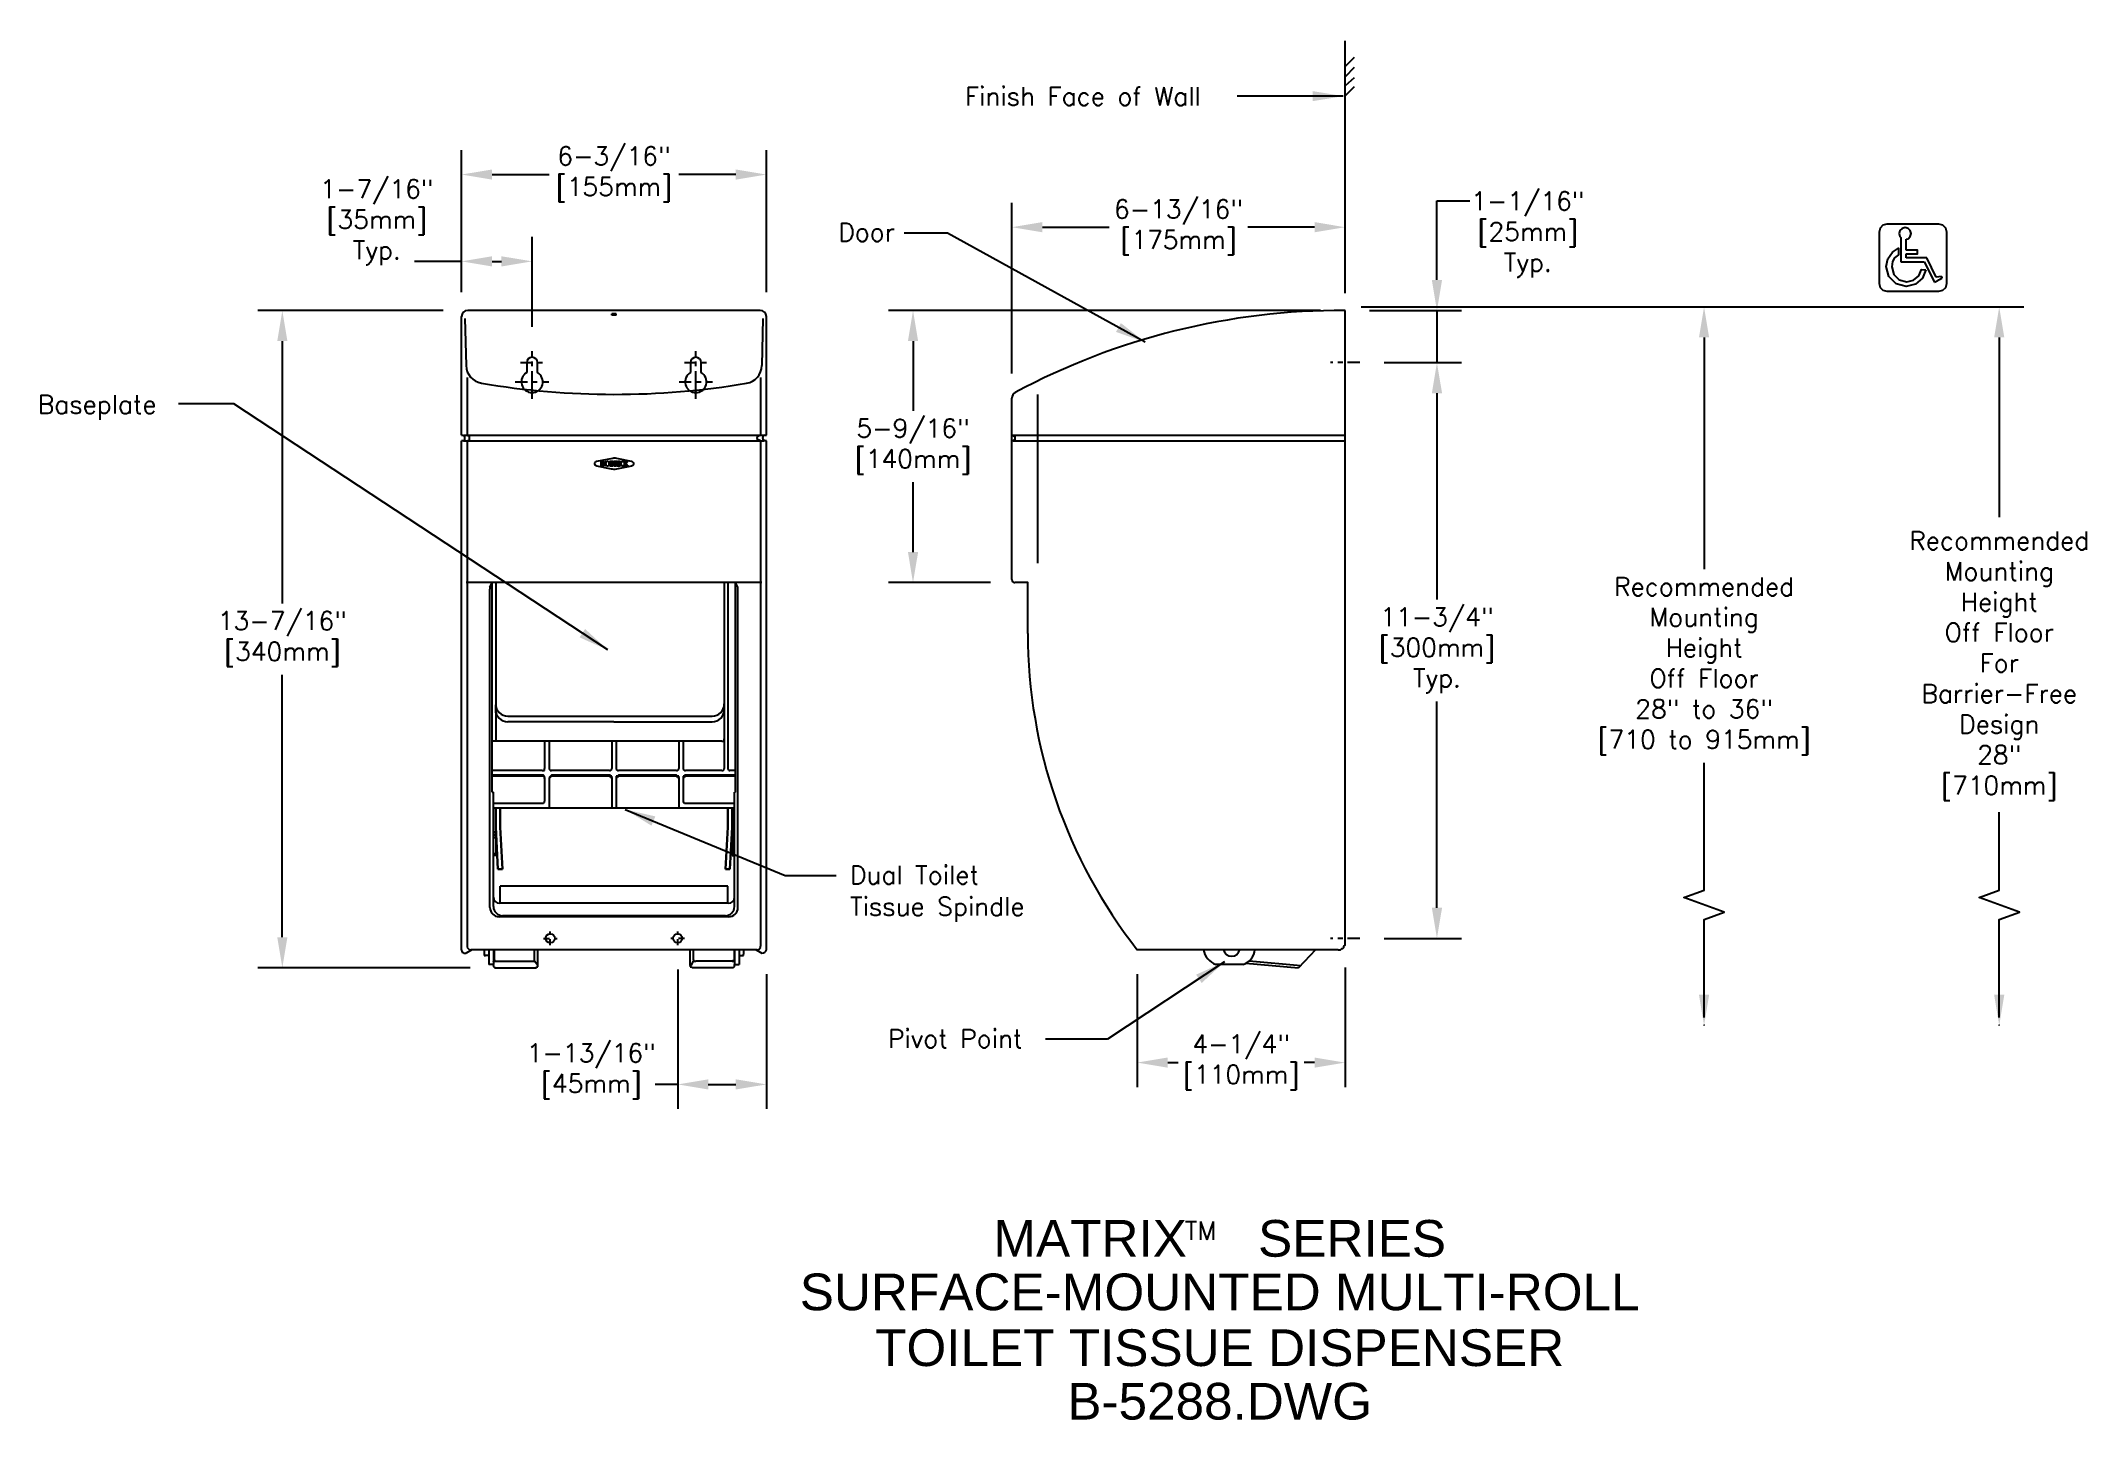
# Model space of a CAD drawing. Extents: x 0.6 to 42.4, y 0.4 to 28.6.
import ezdxf
from ezdxf.enums import TextEntityAlignment as Align

# ---------------------------------------------------------------- set-up
doc = ezdxf.new("R2010")
doc.units = 0
doc.header["$MEASUREMENT"] = 0
doc.header["$PDMODE"] = 35
doc.header["$PDSIZE"] = 0.000315
doc.linetypes.add('CENTER2', pattern=[1.125, 0.75, -0.125, 0.125, -0.125])
doc.layers.get('0').update_dxf_attribs({"linetype": 'CONTINUOUS'})
doc.layers.get('DEFPOINTS').update_dxf_attribs({"linetype": 'CONTINUOUS'})
for name, color, linetype in [('DETAIL', 4, 'CONTINUOUS'), ('DIM', 1, 'CONTINUOUS'), ('TEXT', 2, 'CONTINUOUS')]:
    doc.layers.add(name, color=color, linetype=linetype)
doc.styles.add('ARIAL_5', font='arial.ttf', dxfattribs={"height": 5})
doc.styles.add('DIM_S_8', font='simplex.shx', dxfattribs={"height": 0.375})
doc.dimstyles.new('DIM_S_7', dxfattribs={"dimtxt": 0.12, "dimasz": 0.625, "dimexe": 0.5, "dimexo": 0.5, "dimgap": 0.09375, "dimtad": 1, "dimtih": 1, "dimtoh": 1, "dimdec": 4, "dimrnd": 0.0625, "dimzin": 0, "dimtxsty": 'DIM_S_8', "dimcen": 0.09375, "dimaunit": 1, "dimazin": 3, "dimtfac": 1, "dimtdec": 4, "dimtofl": 0, "dimtmove": 0, "dimatfit": 3, "dimtolj": 1, "dimtzin": 0})

# ---------------------------------------------------------------- blocks, each defined once
blk = doc.blocks.new('TBLK_TX')
blk = doc.blocks.new('ADA')
at = {"layer": 'DETAIL', "linetype": 'CONTINUOUS'}
for p, q in [((1.017, 0.853), (0.492, 0.853)), ((1.261, 0.358), (1.017, 0.853)), ((1.215, 0.235), (1.3, 0.278)), ((1.3, 0.278), (1.299, 0.282))]:
    blk.add_line(p, q, dxfattribs=at)
for points in [[(1.328, 0), (1.431, 0.028), (1.503, 0.1), (1.531, 0.202), (1.531, 1.514), (1.503, 1.616), (1.431, 1.688), (1.328, 1.716), (0, 1.716), (-0.102, 1.688), (-0.175, 1.616), (-0.203, 1.514), (-0.203, 0.202), (-0.175, 0.1), (-0.102, 0.028), (0, 0)], [(0.997, 0.551), (0.905, 0.333), (0.727, 0.181), (0.491, 0.125), (0.233, 0.194), (0.049, 0.378), (-0.021, 0.635), (0.026, 0.833), (0.142, 1), (0.293, 1.1), (0.295, 0.934), (0.193, 0.86), (0.137, 0.758), (0.12, 0.624), (0.172, 0.431), (0.31, 0.294), (0.504, 0.242), (0.68, 0.282), (0.814, 0.393), (0.883, 0.555)]]:
    blk.add_lwpolyline(points, close=True, dxfattribs=at)
for points in [[(0.492, 1.332), (0.54, 1.345), (0.595, 1.4), (0.616, 1.477), (0.595, 1.554), (0.54, 1.609), (0.463, 1.629), (0.386, 1.609), (0.331, 1.554), (0.31, 1.477), (0.331, 1.4), (0.355, 1.376)], [(0.355, 1.376), (0.355, 0.757)], [(0.492, 1.051), (0.492, 1.332)], [(0.492, 0.955), (0.78, 0.955), (0.78, 1.051), (0.492, 1.051)], [(0.355, 0.757), (0.492, 0.757)], [(0.492, 0.853), (0.492, 0.955)], [(0.492, 0.757), (0.948, 0.757)], [(0.948, 0.757), (1.215, 0.235)], [(1.299, 0.282), (1.359, 0.307), (1.398, 0.335), (1.407, 0.361), (1.382, 0.375), (1.329, 0.374), (1.261, 0.358)]]:
    blk.add_lwpolyline(points, dxfattribs=at)
blk = doc.blocks.new('*D2')
at = {"color": 0, "linetype": 'BYBLOCK'}
for p, q in [((52.277, 20.063), (52.277, 22.968)), ((58.508, 20.063), (58.508, 22.968)), ((52.902, 22.468), (54.066, 22.468)), ((57.883, 22.468), (56.718, 22.468))]:
    blk.add_line(p, q, dxfattribs=at)
for points in [[(52.902, 22.572), (52.902, 22.364), (52.277, 22.468)], [(57.883, 22.572), (57.883, 22.364), (58.508, 22.468)]]:
    blk.add_solid(points, dxfattribs=at)
at = {"layer": 'DEFPOINTS', "color": 0, "linetype": 'BYBLOCK'}
for p in [(58.508, 22.468), (52.277, 19.563), (58.508, 19.563)]:
    blk.add_point(p, dxfattribs=at)
at = {"color": 0, "linetype": 'BYBLOCK', "insert": (55.392, 22.472), "char_height": 0.375, "attachment_point": 5, "style": 'DIM_S_8'}
blk.add_mtext('\\A1;6-3/16"\\P[155mm]', dxfattribs=at)
blk = doc.blocks.new('*D3')
at = {"layer": 'DEFPOINTS', "color": 0, "linetype": 'CONTINUOUS'}
for p in [(9.341, 23.093), (5.552, 9.656), (9.891, 9.656)]:
    blk.add_point(p, dxfattribs=at)
at = {"layer": 'DIM', "color": 0, "linetype": 'CONTINUOUS'}
for p, q in [((8.841, 23.093), (5.052, 23.093)), ((5.552, 22.468), (5.552, 17.102)), ((5.552, 10.281), (5.552, 15.647)), ((9.391, 9.656), (5.052, 9.656))]:
    blk.add_line(p, q, dxfattribs=at)
for points in [[(5.448, 22.468), (5.656, 22.468), (5.552, 23.093)], [(5.448, 10.281), (5.656, 10.281), (5.552, 9.656)]]:
    blk.add_solid(points, dxfattribs=at)
at = {"layer": 'DIM', "color": 0, "linetype": 'CONTINUOUS', "insert": (5.552, 16.375), "char_height": 0.375, "attachment_point": 5, "style": 'DIM_S_8'}
blk.add_mtext('\\A1;13-7/16"\\P[340mm]', dxfattribs=at)
blk = doc.blocks.new('*D4')
at = {"color": 0, "linetype": 'BYBLOCK'}
for p, q in [((63.527, 18.399), (63.527, 21.891)), ((70.339, 20.188), (70.339, 21.891)), ((64.152, 21.391), (65.518, 21.391)), ((69.714, 21.391), (68.348, 21.391))]:
    blk.add_line(p, q, dxfattribs=at)
for points in [[(64.152, 21.496), (64.152, 21.287), (63.527, 21.391)], [(69.714, 21.496), (69.714, 21.287), (70.339, 21.391)]]:
    blk.add_solid(points, dxfattribs=at)
at = {"layer": 'DEFPOINTS', "color": 0, "linetype": 'BYBLOCK'}
for p in [(70.339, 21.391), (70.339, 19.688), (63.527, 17.899)]:
    blk.add_point(p, dxfattribs=at)
at = {"color": 0, "linetype": 'BYBLOCK', "insert": (66.933, 21.387), "char_height": 0.375, "attachment_point": 5, "style": 'DIM_S_8'}
blk.add_mtext('\\A1;6-13/16"\\P[175mm]', dxfattribs=at)
blk = doc.blocks.new('*D5')
at = {"color": 0, "linetype": 'BYBLOCK'}
for p, q in [((69.839, 19.688), (61.006, 19.688)), ((61.506, 19.063), (61.506, 17.635)), ((61.506, 14.751), (61.506, 16.179)), ((63.089, 14.126), (61.006, 14.126))]:
    blk.add_line(p, q, dxfattribs=at)
for points in [[(61.402, 19.063), (61.611, 19.063), (61.506, 19.688)], [(61.402, 14.751), (61.611, 14.751), (61.506, 14.126)]]:
    blk.add_solid(points, dxfattribs=at)
at = {"layer": 'DEFPOINTS', "color": 0, "linetype": 'BYBLOCK'}
for p in [(70.339, 19.688), (61.506, 14.126), (63.589, 14.126)]:
    blk.add_point(p, dxfattribs=at)
at = {"color": 0, "linetype": 'BYBLOCK', "insert": (61.506, 16.907), "char_height": 0.375, "attachment_point": 5, "style": 'DIM_S_8'}
blk.add_mtext('\\A1;5-9/16"\\P[140mm]', dxfattribs=at)
blk = doc.blocks.new('*D6')
at = {"color": 0, "linetype": 'BYBLOCK'}
for p, q in [((72.217, 20.313), (72.217, 20.938)), ((70.839, 19.688), (72.717, 19.688)), ((72.217, 19.688), (72.217, 18.623)), ((71.141, 18.623), (72.717, 18.623)), ((72.217, 17.998), (72.217, 17.373))]:
    blk.add_line(p, q, dxfattribs=at)
for points in [[(72.113, 20.313), (72.322, 20.313), (72.217, 19.688)], [(72.113, 17.998), (72.322, 17.998), (72.217, 18.623)]]:
    blk.add_solid(points, dxfattribs=at)
at = {"layer": 'DEFPOINTS', "color": 0, "linetype": 'BYBLOCK'}
for p in [(70.339, 19.688), (70.641, 18.623), (72.217, 18.623)]:
    blk.add_point(p, dxfattribs=at)
at = {"color": 0, "linetype": 'BYBLOCK', "insert": (74.075, 21.239), "char_height": 0.375, "attachment_point": 5, "style": 'DIM_S_8'}
blk.add_mtext('\\A1;1-1/16"\\P[25mm]\\PTyp.', dxfattribs=at)
blk = doc.blocks.new('*D7')
at = {"color": 0, "linetype": 'BYBLOCK'}
for p, q in [((71.141, 18.623), (72.717, 18.623)), ((72.217, 17.998), (72.217, 13.778)), ((72.217, 7.478), (72.217, 11.698)), ((71.141, 6.853), (72.717, 6.853))]:
    blk.add_line(p, q, dxfattribs=at)
for points in [[(72.113, 17.998), (72.322, 17.998), (72.217, 18.623)], [(72.113, 7.478), (72.322, 7.478), (72.217, 6.853)]]:
    blk.add_solid(points, dxfattribs=at)
at = {"layer": 'DEFPOINTS', "color": 0, "linetype": 'BYBLOCK'}
for p in [(70.641, 18.623), (70.641, 6.853), (72.217, 6.853)]:
    blk.add_point(p, dxfattribs=at)
at = {"color": 0, "linetype": 'BYBLOCK', "insert": (72.217, 12.738), "char_height": 0.375, "attachment_point": 5, "style": 'DIM_S_8'}
blk.add_mtext('\\A1;11-3/4"\\P[300mm]\\PTyp.', dxfattribs=at)
blk = doc.blocks.new('*D8')
at = {"color": 0, "linetype": 'BYBLOCK'}
for p, q in [((66.089, 6.121), (66.089, 3.813)), ((70.339, 6.26), (70.339, 3.813)), ((66.714, 4.313), (66.924, 4.313)), ((69.714, 4.313), (69.505, 4.313))]:
    blk.add_line(p, q, dxfattribs=at)
for points in [[(66.714, 4.417), (66.714, 4.209), (66.089, 4.313)], [(69.714, 4.417), (69.714, 4.209), (70.339, 4.313)]]:
    blk.add_solid(points, dxfattribs=at)
at = {"layer": 'DEFPOINTS', "color": 0, "linetype": 'BYBLOCK'}
for p in [(70.339, 6.76), (66.089, 6.621), (70.339, 4.313)]:
    blk.add_point(p, dxfattribs=at)
at = {"color": 0, "linetype": 'BYBLOCK', "insert": (68.214, 4.321), "char_height": 0.375, "attachment_point": 5, "style": 'DIM_S_8'}
blk.add_mtext('\\A1;4-1/4"\\P[110mm]', dxfattribs=at)
blk = doc.blocks.new('*D9')
at = {"color": 0, "linetype": 'BYBLOCK'}
for p, q in [((52.277, 20.063), (52.277, 21.193)), ((53.718, 19.357), (53.718, 21.193)), ((52.902, 20.693), (53.093, 20.693))]:
    blk.add_line(p, q, dxfattribs=at)
for points in [[(52.902, 20.797), (52.902, 20.589), (52.277, 20.693)], [(53.093, 20.797), (53.093, 20.589), (53.718, 20.693)]]:
    blk.add_solid(points, dxfattribs=at)
at = {"layer": 'DEFPOINTS', "color": 0, "linetype": 'BYBLOCK'}
for p in [(53.718, 20.693), (52.277, 19.563), (53.718, 18.857)]:
    blk.add_point(p, dxfattribs=at)
at = {"color": 0, "linetype": 'BYBLOCK', "insert": (50.544, 21.488), "char_height": 0.375, "attachment_point": 5, "style": 'DIM_S_8'}
blk.add_mtext('\\A1;1-7/16"\\P[35mm]\\PTyp.', dxfattribs=at)
blk = doc.blocks.new('*D10')
at = {"color": 0, "linetype": 'BYBLOCK'}
for p, q in [((56.695, 6.214), (56.695, 3.367)), ((58.508, 6.121), (58.508, 3.367)), ((57.32, 3.867), (57.883, 3.867))]:
    blk.add_line(p, q, dxfattribs=at)
for points in [[(57.32, 3.971), (57.32, 3.763), (56.695, 3.867)], [(57.883, 3.971), (57.883, 3.763), (58.508, 3.867)]]:
    blk.add_solid(points, dxfattribs=at)
at = {"layer": 'DEFPOINTS', "color": 0, "linetype": 'BYBLOCK'}
for p in [(56.695, 6.714), (58.508, 6.621), (58.508, 3.867)]:
    blk.add_point(p, dxfattribs=at)
at = {"color": 0, "linetype": 'BYBLOCK', "insert": (54.928, 4.137), "char_height": 0.375, "attachment_point": 5, "style": 'DIM_S_8'}
blk.add_mtext('\\A1;1-13/16"\\P[45mm]', dxfattribs=at)

msp = doc.modelspace()

# ---------------------------------------------------------------- linework, layer by layer
at = {"layer": 'DETAIL', "linetype": 'CONTINUOUS'}
for p, q in [((15.3221, 23.0935), (9.34129, 23.0935)), ((12.37821, 23.02399), (12.2852, 23.02399)), ((12.2852, 23.00082), (12.2852, 23.02399)), ((12.37821, 23.00082), (12.2852, 23.00082)), ((12.37821, 23.00082), (12.37821, 23.02399)), ((27.27885, 10.16547), (27.27885, 23.0935)), ((9.21629, 20.54497), (9.21629, 22.9685)), ((9.28604, 22.93131), (9.30848, 21.97012)), ((15.37735, 22.93131), (15.35484, 21.96617)), ((15.4471, 20.54497), (15.4471, 22.9685)), ((9.33255, 21.72657), (9.33255, 20.54497)), ((15.33086, 21.72657), (15.33086, 20.54497)), ((20.46635, 17.5935), (20.46635, 21.30451)), ((9.21629, 20.54497), (9.23955, 20.54497)), ((9.23955, 20.54497), (9.28604, 20.52179)), ((9.2628, 20.54497), (15.4006, 20.54497)), ((9.28604, 20.45229), (9.28604, 20.52179)), ((9.33255, 20.54497), (9.37904, 20.52179)), ((9.37904, 20.49862), (9.37904, 20.52179)), ((9.37904, 20.47547), (9.37904, 20.49862)), ((15.28437, 20.52179), (15.26111, 20.52179)), ((15.26111, 20.52179), (15.26111, 20.49862)), ((15.26111, 20.47547), (15.26111, 20.49862)), ((15.33086, 20.54497), (15.28437, 20.52179)), ((15.42387, 20.54497), (15.37735, 20.52179)), ((15.37735, 20.52179), (15.37735, 20.49862)), ((15.37735, 20.47547), (15.37735, 20.49862)), ((15.42387, 20.54497), (15.4471, 20.54497)), ((9.21629, 10.02646), (9.21629, 20.42911)), ((9.23955, 20.42911), (9.21629, 20.42911)), ((9.23955, 20.42911), (9.28604, 20.45229)), ((9.2628, 20.42911), (15.4006, 20.42911)), ((9.33255, 20.42911), (9.37904, 20.45229)), ((9.33255, 20.42911), (9.33255, 10.09597)), ((9.37904, 20.45229), (9.37904, 20.47547)), ((15.26111, 20.47547), (15.26111, 20.45229)), ((15.26111, 20.45229), (15.28437, 20.45229)), ((15.33086, 20.42911), (15.28437, 20.45229)), ((15.33086, 20.42911), (15.33086, 10.09597)), ((15.37735, 20.47547), (15.37735, 20.45229)), ((15.42387, 20.42911), (15.37735, 20.45229)), ((15.4471, 20.42911), (15.42387, 20.42911)), ((15.4471, 10.02646), (15.4471, 20.42911)), ((15.35412, 17.531), (9.3093, 17.531)), ((9.79753, 17.44038), (9.84402, 17.531)), ((9.79753, 17.44038), (9.79753, 17.39404)), ((9.79753, 10.88584), (9.79753, 17.39404)), ((9.84402, 13.24689), (9.84402, 17.531)), ((9.9138, 17.531), (9.9138, 14.93333)), ((14.58689, 17.531), (14.58689, 13.73343)), ((14.65664, 17.531), (14.65664, 13.73343)), ((14.81937, 13.24689), (14.81937, 17.531)), ((14.86588, 17.44038), (14.81937, 17.531)), ((14.81937, 17.48673), (14.81937, 17.50988)), ((14.86588, 17.39404), (14.86588, 17.44038)), ((14.86588, 10.88584), (14.86588, 17.39404)), ((9.9138, 15.1467), (9.9138, 15.00768)), ((9.9138, 15.1467), (9.9138, 15.03086)), ((9.9138, 15.03086), (9.9138, 14.28948)), ((9.9138, 14.86867), (9.9138, 15.03086)), ((10.1638, 14.79917), (12.33172, 14.79917)), ((12.33172, 14.68333), (10.1638, 14.68333)), ((12.33172, 14.79917), (14.33689, 14.79917)), ((12.33172, 14.68333), (14.33689, 14.68333)), ((14.54037, 14.28948), (9.84402, 14.28948)), ((9.9138, 14.28948), (9.89054, 14.28948)), ((9.9138, 14.28948), (9.89054, 14.28948)), ((9.9487, 14.28945), (9.91382, 14.28945)), ((10.9135, 14.28948), (10.9135, 13.73343)), ((11.0065, 14.28948), (11.0065, 13.73343)), ((12.2852, 14.28948), (12.2852, 13.73343)), ((12.37821, 14.28948), (12.37821, 13.73343)), ((13.6569, 14.28948), (13.6569, 13.73343)), ((13.74991, 14.28948), (13.74991, 13.73343)), ((14.54037, 14.28948), (14.56363, 14.28948)), ((14.56363, 14.28948), (14.58689, 14.31263)), ((14.58689, 14.31263), (14.58689, 14.3358)), ((10.86701, 13.68708), (9.84402, 13.68708)), ((10.86701, 13.59442), (9.84402, 13.59442)), ((10.86701, 13.57124), (9.84402, 13.57124)), ((10.86701, 13.68708), (10.9135, 13.68708)), ((10.89024, 13.59442), (10.86701, 13.59442)), ((10.89024, 13.57124), (10.86701, 13.57124)), ((10.9135, 13.57124), (10.89024, 13.59442)), ((10.9135, 13.54807), (10.89024, 13.57124)), ((10.9135, 13.68708), (10.9135, 13.73343)), ((10.9135, 13.54807), (10.9135, 13.57124)), ((10.9135, 13.54807), (10.9135, 13.06153)), ((10.9135, 13.52492), (10.9135, 13.54807)), ((11.0065, 13.73343), (11.0065, 13.71025)), ((11.0065, 13.71025), (11.02974, 13.71025)), ((11.053, 13.59442), (11.0065, 13.54807)), ((11.053, 13.57124), (11.0065, 13.52492)), ((11.0065, 13.54807), (11.0065, 12.92252)), ((11.02974, 13.71025), (11.02974, 13.68708)), ((11.02974, 13.68708), (11.053, 13.68708)), ((12.23872, 13.68708), (11.053, 13.68708)), ((12.23872, 13.59442), (11.053, 13.59442)), ((12.23872, 13.57124), (11.053, 13.57124)), ((12.23872, 13.68708), (12.26197, 13.68708)), ((12.26197, 13.59442), (12.23872, 13.59442)), ((12.26197, 13.57124), (12.23872, 13.57124)), ((12.26197, 13.68708), (12.2852, 13.71025)), ((12.26197, 13.57124), (12.26197, 13.59442)), ((12.26197, 13.54807), (12.26197, 13.57124)), ((12.2852, 13.57124), (12.26197, 13.57124)), ((12.2852, 13.54807), (12.26197, 13.54807)), ((12.2852, 13.71025), (12.2852, 13.73343)), ((12.2852, 13.54807), (12.2852, 13.57124)), ((12.2852, 13.54807), (12.2852, 12.92252)), ((12.2852, 13.52492), (12.2852, 13.54807)), ((12.37821, 13.73343), (12.37821, 13.71025)), ((12.37821, 13.71025), (12.40147, 13.68708)), ((12.40147, 13.57124), (12.37821, 13.57124)), ((12.37821, 13.57124), (12.37821, 13.54807)), ((12.37821, 13.54807), (12.37821, 12.92252)), ((12.40147, 13.54807), (12.37821, 13.54807)), ((12.37821, 13.54807), (12.37821, 13.52492)), ((12.40147, 13.68708), (12.4247, 13.68708)), ((12.4247, 13.59442), (12.40147, 13.57124)), ((12.4247, 13.57124), (12.40147, 13.54807)), ((13.61042, 13.68708), (12.4247, 13.68708)), ((13.61042, 13.59442), (12.4247, 13.59442)), ((13.61042, 13.57124), (12.4247, 13.57124)), ((13.61042, 13.68708), (13.63365, 13.68708)), ((13.63365, 13.57124), (13.61042, 13.59442)), ((13.63365, 13.54807), (13.61042, 13.57124)), ((13.63365, 13.68708), (13.6569, 13.71025)), ((13.6569, 13.57124), (13.63365, 13.57124)), ((13.6569, 13.54807), (13.63365, 13.54807)), ((13.6569, 13.71025), (13.6569, 13.73343)), ((13.6569, 13.54807), (13.6569, 13.57124)), ((13.6569, 13.54807), (13.6569, 12.92252)), ((13.6569, 13.52492), (13.6569, 13.54807)), ((13.74991, 13.73343), (13.74991, 13.71025)), ((13.74991, 13.71025), (13.77315, 13.68708)), ((13.77315, 13.57124), (13.74991, 13.57124)), ((13.74991, 13.57124), (13.74991, 13.54807)), ((13.74991, 13.54807), (13.74991, 13.06153)), ((13.77315, 13.54807), (13.74991, 13.54807)), ((13.74991, 13.54807), (13.74991, 13.52492)), ((13.77315, 13.68708), (13.7964, 13.68708)), ((13.7964, 13.59442), (13.77315, 13.59442)), ((13.77315, 13.59442), (13.77315, 13.57124)), ((13.7964, 13.57124), (13.77315, 13.57124)), ((13.77315, 13.57124), (13.77315, 13.54807)), ((14.54037, 13.68708), (13.7964, 13.68708)), ((14.81937, 13.59442), (13.7964, 13.59442)), ((14.81937, 13.57124), (13.7964, 13.57124)), ((14.54037, 13.68708), (14.56363, 13.68708)), ((14.56363, 13.68708), (14.58689, 13.71025)), ((14.58689, 13.71025), (14.58689, 13.73343)), ((14.65664, 13.73343), (14.65664, 13.71025)), ((14.65664, 13.71025), (14.67987, 13.71025)), ((14.67987, 13.71025), (14.67987, 13.68708)), ((14.67987, 13.68708), (14.70312, 13.68708)), ((14.81937, 13.68708), (14.70312, 13.68708)), ((9.84402, 13.24689), (9.86728, 13.24689)), ((9.86728, 10.90902), (9.86728, 13.24689)), ((10.89024, 13.0152), (9.86728, 13.0152)), ((10.89024, 13.03838), (10.9135, 13.03838)), ((10.9135, 13.03838), (10.9135, 13.06153)), ((13.74991, 13.06153), (13.74991, 13.03838)), ((13.74991, 13.03838), (13.77315, 13.03838)), ((14.79613, 13.0152), (13.77315, 13.0152)), ((14.79613, 10.90902), (14.79613, 13.24689)), ((14.81937, 13.24689), (14.79613, 13.24689)), ((14.79613, 12.92252), (9.86728, 12.92252)), ((9.9138, 12.92252), (9.9138, 12.52866)), ((9.9138, 12.52866), (9.9138, 12.92252)), ((9.9138, 12.92252), (9.9138, 12.43598)), ((10.00678, 12.52866), (10.00678, 12.92252)), ((10.00678, 12.92252), (10.00678, 12.52866)), ((14.65664, 12.52866), (14.65664, 12.92252)), ((14.65664, 12.92252), (14.65664, 12.52866)), ((14.74962, 12.92252), (14.74962, 12.52866)), ((14.74962, 12.52866), (14.74962, 12.92252)), ((14.74962, 12.92252), (14.74962, 12.43598)), ((9.86728, 12.43598), (9.9138, 12.43598)), ((9.86728, 12.38965), (9.9138, 12.38965)), ((9.86728, 12.36648), (9.9138, 12.36648)), ((9.86728, 12.32014), (9.9138, 12.32014)), ((9.9138, 12.52866), (9.96028, 11.67142)), ((9.96028, 11.67142), (9.9138, 12.52866)), ((9.9138, 12.52866), (9.9138, 12.01895)), ((9.9138, 12.43598), (9.9138, 12.36648)), ((9.9138, 12.36648), (9.9138, 12.32014)), ((9.9138, 12.32014), (9.9138, 11.94944)), ((9.91382, 12.52866), (9.91382, 12.49391)), ((10.05329, 11.67142), (10.00678, 12.52866)), ((10.00678, 12.52866), (10.05329, 11.67142)), ((10.00681, 12.52866), (10.00681, 12.49391)), ((14.61012, 11.67142), (14.65664, 12.52866)), ((14.65664, 12.52866), (14.61012, 11.67142)), ((14.74962, 12.52866), (14.70312, 11.67142)), ((14.70312, 11.67142), (14.74962, 12.52866)), ((14.74962, 12.52866), (14.74962, 12.01895)), ((14.79613, 12.43598), (14.74962, 12.43598)), ((14.74962, 12.43598), (14.74962, 12.38965)), ((14.79613, 12.38965), (14.74962, 12.38965)), ((14.74962, 12.38965), (14.74962, 12.36648)), ((14.74962, 12.36648), (14.74962, 12.32014)), ((14.79613, 12.36648), (14.74962, 12.36648)), ((14.74962, 12.32014), (14.74962, 11.94944)), ((14.79613, 12.32014), (14.74962, 12.32014)), ((9.86728, 11.9958), (9.9138, 11.9958)), ((9.9138, 11.94944), (9.86728, 11.94944)), ((9.9138, 11.9958), (9.9138, 11.94944)), ((14.74962, 11.9958), (14.79613, 11.9958)), ((14.74962, 11.9958), (14.74962, 11.94944)), ((14.74962, 11.94944), (14.79613, 11.94944)), ((9.96028, 11.67142), (10.05329, 11.67142)), ((10.05329, 11.67142), (9.96028, 11.67142)), ((14.65664, 11.32389), (10.00678, 11.32389)), ((10.00678, 10.97637), (10.00678, 11.32389)), ((14.70312, 11.67142), (14.61012, 11.67142)), ((14.61012, 11.67142), (14.70312, 11.67142)), ((14.645, 11.67142), (14.61012, 11.67142)), ((14.65664, 10.97637), (14.65664, 11.32389)), ((14.67113, 10.97637), (9.99228, 10.97637)), ((14.67838, 10.69834), (9.98503, 10.69834)), ((14.60863, 10.72152), (10.05478, 10.72152)), ((9.33255, 10.09597), (9.33255, 10.07279)), ((9.33255, 10.07279), (9.37904, 10.02646)), ((15.28437, 10.02646), (15.33086, 10.07279)), ((15.33086, 10.07279), (15.33086, 10.09597)), ((9.42553, 10.02646), (9.3093, 9.95696)), ((9.37904, 10.02646), (9.4023, 10.02646)), ((15.26111, 10.02646), (9.4023, 10.02646)), ((9.68129, 10.02646), (9.68129, 9.93378)), ((9.68129, 9.93378), (9.68129, 9.91063)), ((9.68129, 9.91063), (9.70452, 9.91063)), ((9.77427, 9.91063), (9.70452, 9.91063)), ((9.77427, 10.02646), (9.77427, 9.72527)), ((9.86728, 9.72527), (9.77427, 9.72527)), ((9.86728, 10.02646), (9.86728, 9.72527)), ((9.89054, 9.91063), (9.86728, 9.91063)), ((9.86728, 9.77162), (9.89054, 9.81795)), ((9.86728, 9.70211), (9.86728, 9.72527)), ((9.86728, 9.70211), (9.86728, 9.67893)), ((9.86728, 9.67893), (9.89054, 9.67893)), ((9.89054, 9.81795), (9.89054, 10.02646)), ((9.89054, 9.81795), (9.89054, 9.79477)), ((9.89054, 9.79477), (9.9138, 9.79477)), ((9.89054, 9.67893), (9.89054, 9.65576)), ((9.89054, 9.65576), (10.75077, 9.65576)), ((9.9138, 9.79477), (10.65776, 9.79477)), ((10.65776, 9.79477), (10.70426, 9.79477)), ((10.70426, 9.81795), (10.70426, 10.02646)), ((10.70426, 9.79477), (10.70426, 9.81795)), ((10.77401, 9.70211), (10.70426, 9.79477)), ((10.75077, 9.65576), (10.75077, 9.67893)), ((10.75077, 9.67893), (10.77401, 9.67893)), ((10.77401, 9.70211), (10.77401, 10.02646)), ((10.77401, 9.67893), (10.77401, 9.70211)), ((13.88941, 9.70211), (13.88941, 10.02646)), ((13.88941, 9.70211), (13.88941, 9.67893)), ((13.88941, 9.67893), (13.91264, 9.67893)), ((13.91264, 9.70211), (13.95916, 9.79477)), ((13.91264, 9.67893), (13.9359, 9.65576)), ((14.77287, 9.65576), (13.9359, 9.65576)), ((13.95916, 9.81795), (13.95916, 10.02646)), ((13.95916, 9.81795), (13.95916, 9.79477)), ((13.95916, 9.79477), (14.00564, 9.79477)), ((14.74962, 9.79477), (14.00564, 9.79477)), ((14.74962, 9.79477), (14.77287, 9.79477)), ((14.77287, 9.79477), (14.77287, 9.81795)), ((14.77287, 9.81795), (14.79613, 9.81795)), ((14.77287, 9.65576), (14.77287, 9.67893)), ((14.77287, 9.67893), (14.79613, 9.67893)), ((14.79613, 9.81795), (14.79613, 10.02646)), ((14.79613, 10.02646), (14.79613, 9.72527)), ((14.79613, 9.77162), (14.79613, 9.81795)), ((14.79613, 9.72527), (14.88911, 9.72527)), ((14.79613, 9.70211), (14.79613, 9.72527)), ((14.79613, 9.67893), (14.79613, 9.70211)), ((14.88911, 10.02646), (14.88911, 9.72527)), ((14.88911, 9.91063), (14.95886, 9.91063)), ((14.95886, 9.91063), (14.98212, 9.91063)), ((14.98212, 10.02646), (14.98212, 9.93378)), ((14.98212, 9.91063), (14.98212, 9.93378)), ((15.23785, 10.02646), (15.35412, 9.95696)), ((15.26111, 10.02646), (15.28437, 10.02646))]:
    msp.add_line(p, q, dxfattribs=at)
at = {"layer": 'DETAIL', "linetype": 'CENTER2', "ltscale": 0.75}
for p, q in [((10.65776, 21.29013), (10.65776, 22.26211)), ((14.00564, 21.29013), (14.00564, 22.26211))]:
    msp.add_line(p, q, dxfattribs=at)
at = {"layer": 'DETAIL', "linetype": 'CENTER2', "ltscale": 0.333333}
for p, q in [((10.42339, 22.02774), (10.89214, 22.02774)), ((13.77127, 22.02774), (14.24002, 22.02774)), ((10.31401, 21.63388), (11.00151, 21.63388)), ((13.66189, 21.63388), (14.34939, 21.63388))]:
    msp.add_line(p, q, dxfattribs=at)
at = {"layer": 'DETAIL', "linetype": 'CENTER2', "ltscale": 0.166667}
for p, q in [((10.88929, 10.25816), (11.16828, 10.25816)), ((11.02879, 10.11915), (11.02879, 10.39717)), ((13.7741, 10.25816), (13.4951, 10.25816)), ((13.6346, 10.11915), (13.6346, 10.39717))]:
    msp.add_line(p, q, dxfattribs=at)
at = {"layer": 'DETAIL', "linetype": 'CONTINUOUS'}
for points in [[(27.27885, 23.44509), (27.27885, 28.60506)], [(27.46419, 28.26707), (27.27885, 28.08172)], [(27.46419, 28.05855), (27.27885, 27.87321)], [(27.46419, 27.85003), (27.27885, 27.68787)], [(27.46419, 27.66469), (27.27885, 27.47935)], [(21.00018, 17.92692), (21.00018, 21.37904)], [(20.46635, 20.54497), (20.5127, 20.52179)], [(20.46635, 20.54497), (20.48952, 20.54497)], [(20.49049, 20.54497), (27.27885, 20.54497)], [(20.53585, 20.49862), (20.53585, 20.52179), (20.5127, 20.52179)], [(20.53585, 20.47547), (20.53585, 20.49862)], [(20.46635, 20.42911), (20.5127, 20.45229)], [(20.48952, 20.42911), (20.46635, 20.42911)], [(20.49049, 20.42911), (27.27885, 20.42911)], [(20.5127, 20.45229), (20.53585, 20.45229), (20.53585, 20.47547)], [(20.79166, 16.49047), (20.79166, 17.531), (20.52885, 17.531)], [(27.13984, 10.02646), (27.18617, 10.02646), (27.20934, 10.04964), (27.23252, 10.04964), (27.25568, 10.07279), (27.25568, 10.09597), (27.27885, 10.11915), (27.27885, 10.16547)], [(27.13984, 10.02646), (23.02885, 10.02646)], [(25.19368, 9.72527), (24.63764, 9.72527)], [(25.25202, 9.74941), (26.32895, 9.65576)], [(25.31954, 9.79594), (26.37528, 9.70211)], [(26.67648, 10.02646), (26.32895, 9.65576)]]:
    msp.add_lwpolyline(points, dxfattribs=at)
for points in [[(10.54839, 21.82332, 3.73205081), (10.76714, 21.82332), (10.76714, 22.02774, 1), (10.54839, 22.02774)], [(13.89627, 21.82332, 3.73205081), (14.11502, 21.82332), (14.11502, 22.02774, 1), (13.89627, 22.02774)]]:
    msp.add_lwpolyline(points, format="xyb", close=True, dxfattribs=at)
at = {"layer": 'DETAIL', "linetype": 'CENTER2', "ltscale": 0.333333}
for points in [[(27.58005, 22.02774), (26.97765, 22.02774)], [(27.58005, 10.25816), (26.97765, 10.25816)]]:
    msp.add_lwpolyline(points, dxfattribs=at)
at = {"layer": 'DETAIL', "ltscale": 0.75}
for points in [[(12.38267, 20.07347), (12.68279, 20.01585), (12.69937, 20.01128), (12.714, 20.00196), (12.72432, 19.98772), (12.72964, 19.97174), (12.7284, 19.95412), (12.72298, 19.93815), (12.7142, 19.92662), (12.70363, 19.91735), (12.69083, 19.91135), (12.35188, 19.84436), (12.32698, 19.84387), (12.30242, 19.8471), (12.27818, 19.85105), (11.98074, 19.91135), (11.96753, 19.91678), (11.95625, 19.92656), (11.94724, 19.93815), (11.942, 19.95718), (11.94329, 19.97787), (11.95128, 19.99574), (11.96129, 20.00526), (11.97251, 20.01181), (11.98477, 20.01585), (12.30631, 20.07747), (12.33172, 20.08159), (12.35801, 20.07946)], [(12.07056, 19.99181), (12.07055, 19.9998), (12.06911, 20.00786), (12.06415, 20.01315), (12.06415, 20.01361), (12.09866, 20.01361), (12.1151, 20.01084), (12.12548, 20.00305), (12.1291, 19.99103), (12.12717, 19.98201), (12.122, 19.97545), (12.11454, 19.97079), (12.12652, 19.96572), (12.13503, 19.9565), (12.13828, 19.94323), (12.13591, 19.93194), (12.12967, 19.92259), (12.1208, 19.91597), (12.11024, 19.91237), (12.09923, 19.91122), (12.08818, 19.91115), (12.06415, 19.91115), (12.06415, 19.91162), (12.06905, 19.91691), (12.07052, 19.925), (12.07056, 19.9331)], [(12.09022, 19.97235), (12.10039, 19.97371), (12.10937, 19.97867), (12.11323, 19.98854), (12.11049, 19.99752), (12.10374, 20.00276), (12.09517, 20.00396), (12.08541, 20.00287), (12.08541, 19.97235)], [(12.09809, 19.92236), (12.10962, 19.92357), (12.11854, 19.92993), (12.12211, 19.94182), (12.11809, 19.95412), (12.10818, 19.96099), (12.0956, 19.96269), (12.08541, 19.96207), (12.08541, 19.9236)], [(12.25155, 19.96347), (12.2441, 19.93514), (12.22474, 19.91581), (12.19796, 19.90865), (12.17137, 19.91557), (12.15218, 19.93449), (12.1448, 19.96269), (12.15217, 19.9899), (12.17167, 20.00929), (12.19942, 20.01626), (12.22653, 20.00887), (12.24483, 19.98965)], [(12.16141, 19.96409), (12.16599, 19.94294), (12.17886, 19.92649), (12.19869, 19.91987), (12.21793, 19.92521), (12.23047, 19.93955), (12.23495, 19.96036), (12.23059, 19.98205), (12.2181, 19.99851), (12.1984, 20.00505), (12.17878, 19.99965), (12.16598, 19.98516)], [(12.26565, 19.99181), (12.26564, 19.9998), (12.2642, 20.00786), (12.25924, 20.01315), (12.25924, 20.01361), (12.29376, 20.01361), (12.31019, 20.01084), (12.32057, 20.00305), (12.32419, 19.99103), (12.32226, 19.98201), (12.31709, 19.97545), (12.30963, 19.97079), (12.32161, 19.96572), (12.33013, 19.9565), (12.33337, 19.94323), (12.33101, 19.93194), (12.32476, 19.92259), (12.31589, 19.91597), (12.30533, 19.91237), (12.29431, 19.91122), (12.28327, 19.91115), (12.25924, 19.91115), (12.25924, 19.91162), (12.26414, 19.91691), (12.2656, 19.925), (12.26565, 19.9331)], [(12.28531, 19.97235), (12.29548, 19.97371), (12.30445, 19.97867), (12.30832, 19.98854), (12.30558, 19.99752), (12.29882, 20.00276), (12.29026, 20.00396), (12.2805, 20.00287), (12.2805, 19.97235)], [(12.29317, 19.92236), (12.30471, 19.92357), (12.31362, 19.92993), (12.3172, 19.94182), (12.31318, 19.95412), (12.30326, 19.96099), (12.2907, 19.96269), (12.2805, 19.96207), (12.2805, 19.9236)], [(12.37689, 20.01361), (12.39338, 20.01026), (12.40356, 20.00134), (12.40703, 19.98854), (12.40368, 19.976), (12.39519, 19.96651), (12.38387, 19.96113), (12.40484, 19.93295), (12.41184, 19.92494), (12.41999, 19.91749), (12.42844, 19.91115), (12.41504, 19.91115), (12.4082, 19.91188), (12.40275, 19.91435), (12.39815, 19.91894), (12.38038, 19.94245), (12.36698, 19.96441), (12.37869, 19.96776), (12.38823, 19.97481), (12.39217, 19.98667), (12.38947, 19.99624), (12.3826, 20.00218), (12.37339, 20.00396), (12.37008, 20.00371), (12.3668, 20.00328), (12.36349, 20.00271), (12.36349, 19.93295), (12.36354, 19.92486), (12.36504, 19.9168), (12.37004, 19.91162), (12.37004, 19.91115), (12.34222, 19.91115), (12.34222, 19.91162), (12.34719, 19.91683), (12.34862, 19.92493), (12.34863, 19.93295), (12.34863, 19.99166), (12.34862, 19.99975), (12.34719, 20.00785), (12.34222, 20.01315), (12.34222, 20.01361)], [(12.42549, 19.99166), (12.42548, 19.99975), (12.42405, 20.00785), (12.41909, 20.01315), (12.41909, 20.01361), (12.44676, 20.01361), (12.44676, 20.01315), (12.44186, 20.00782), (12.44039, 19.99969), (12.44035, 19.99166), (12.44035, 19.93295), (12.44039, 19.92496), (12.44186, 19.9169), (12.44676, 19.91162), (12.44676, 19.91115), (12.41909, 19.91115), (12.41909, 19.91162), (12.42399, 19.91683), (12.42545, 19.92493), (12.42549, 19.93295)], [(12.53061, 19.9943), (12.5222, 19.99903), (12.51314, 20.00209), (12.50367, 20.00318), (12.4859, 19.99827), (12.47396, 19.98484), (12.46959, 19.96487), (12.47419, 19.94347), (12.48702, 19.92772), (12.50658, 19.92158), (12.51744, 19.92288), (12.52791, 19.92636), (12.5376, 19.93139), (12.53804, 19.93139), (12.53061, 19.91333), (12.52355, 19.91059), (12.51616, 19.9091), (12.50862, 19.90865), (12.47892, 19.91522), (12.45977, 19.93376), (12.45299, 19.96254), (12.45961, 19.99075), (12.47758, 20.00938), (12.50411, 20.0161), (12.51302, 20.01558), (12.52189, 20.01419), (12.53061, 20.01221)], [(12.54806, 19.99181), (12.54801, 19.9998), (12.54651, 20.00786), (12.54151, 20.01315), (12.54151, 20.01361), (12.56947, 20.01361), (12.56947, 20.01315), (12.56447, 20.00793), (12.56296, 19.99983), (12.56292, 19.99181), (12.56292, 19.9331), (12.56296, 19.925), (12.56447, 19.91691), (12.56947, 19.91162), (12.56947, 19.91115), (12.54151, 19.91115), (12.54151, 19.91162), (12.54651, 19.91694), (12.54801, 19.92507), (12.54806, 19.9331)], [(12.58389, 19.9915), (12.58918, 19.99933), (12.5921, 20.00708), (12.58767, 20.01315), (12.58767, 20.01361), (12.61389, 20.01361), (12.61389, 20.01346), (12.58039, 19.96752), (12.60981, 19.92625), (12.6147, 19.92049), (12.62046, 19.91572), (12.62728, 19.91162), (12.62728, 19.91115), (12.6136, 19.91115), (12.60674, 19.91205), (12.60099, 19.91445), (12.59714, 19.91784), (12.56481, 19.96441)]]:
    msp.add_lwpolyline(points, close=True, dxfattribs=at)
at = {"layer": 'DETAIL', "linetype": 'CONTINUOUS'}
for centre in [(11.02879, 10.25816), (13.6346, 10.25816)]:
    msp.add_circle(centre, 0.09375, dxfattribs=at)
for centre, radius, start, end in [((9.34129, 22.9685), 0.125, 90, 180), ((15.3221, 22.9685), 0.125, 0, 90), ((27.20726, 8.98579), 14.10789, 89.709261, 118.238534), ((9.68338, 21.97887), 0.375, 181.337558, 260.337143), ((14.97994, 21.97491), 0.375, 279.57724, 358.664046), ((12.34333, 37.60124), 16.2222, 260.337143, 279.57724), ((20.59135, 21.30451), 0.125, 118.238534, 180), ((20.52885, 17.5935), 0.0625, 180, 270), ((31.29591, 16.50683), 10.50426, 180.089201, 218.092118), ((10.1638, 15.04917), 0.25, 180, 270), ((10.1638, 14.93333), 0.25, 180, 270), ((14.33689, 15.04917), 0.25, 270, 0), ((14.33689, 14.93333), 0.25, 270, 0), ((9.98503, 10.88584), 0.1875, 180, 270), ((9.99228, 11.10137), 0.125, 180, 270), ((10.05478, 10.90902), 0.1875, 180, 270), ((14.60863, 10.90902), 0.1875, 270, 0), ((14.67113, 11.10137), 0.125, 270, 0), ((14.67838, 10.88584), 0.1875, 270, 0), ((9.28605, 10.02283), 0.06986, 177.02083, 289.437779), ((15.36583, 10.03823), 0.08211, 261.797298, 351.760578), ((24.7718, 10.09718), 0.39537, 190.304254, 250.165025), ((24.95849, 10.06404), 0.16989, 192.778089, 347.221911), ((25.09163, 10.05441), 0.3446, 287.22743, 355.340983)]:
    msp.add_arc(centre, radius, start, end, dxfattribs=at)
at = {"layer": 'DIM', "linetype": 'CONTINUOUS'}
for p, q in [((29.15692, 24.3435), (29.15692, 25.33427)), ((29.15692, 25.33427), (29.83032, 25.33427)), ((9.21629, 24.09818), (8.25317, 24.09818)), ((27.61016, 23.16736), (35.11731, 23.16736)), ((34.34051, 23.16736), (41.15183, 23.16736)), ((34.61731, 22.54236), (34.61731, 17.80214)), ((40.65183, 22.54236), (40.65183, 18.87138)), ((34.61731, 11.24641), (34.61731, 13.84678)), ((40.65183, 11.24641), (40.65183, 12.83927)), ((34.61731, 9.10656), (34.61731, 10.64641)), ((40.65183, 9.10656), (40.65183, 10.64641)), ((13.6346, 7.27205), (13.17692, 7.27205))]:
    msp.add_line(p, q, dxfattribs=at)
for points in [[(34.61731, 8.63781), (34.61731, 10.64641), (35.02943, 10.79641), (34.20518, 11.09641), (34.61731, 11.24641), (34.61731, 13.27443)], [(40.65183, 8.63781), (40.65183, 10.64641), (41.06396, 10.79641), (40.23971, 11.09641), (40.65183, 11.24641), (40.65183, 12.83927)]]:
    msp.add_lwpolyline(points, dxfattribs=at)
for p in [(34.61731, 8.48156), (40.65183, 8.48156)]:
    msp.add_point(p, dxfattribs=at)
for points in [[(34.51314, 22.54236), (34.72147, 22.54236), (34.61731, 23.16736)], [(40.54767, 22.54236), (40.756, 22.54236), (40.65183, 23.16736)], [(34.51314, 9.10656), (34.72147, 9.10656), (34.61731, 8.48156)], [(40.54767, 9.10656), (40.756, 9.10656), (40.65183, 8.48156)]]:
    msp.add_solid(points, dxfattribs=at)

# ---------------------------------------------------------------- block references
at = {"linetype": 'CONTINUOUS', "xscale": 0.8, "yscale": 0.8, "zscale": 0.8}
msp.add_blockref('ADA', (38.35696, 23.48554), dxfattribs=at)
at = {"layer": 'TEXT', "linetype": 'CONTINUOUS'}
ref = msp.add_blockref('TBLK_TX', (24.71484, 3.75006), dxfattribs=dict(at, xscale=0.15, yscale=0.15, zscale=0.15))
ref.add_attrib('TITLE', 'MATRIX     SERIES', dxfattribs={"layer": '0', "height": 0.75, "style": 'ARIAL_5'}).set_placement((24.71484, 3.75006), align=Align.CENTER)
ref.add_attrib('DWG_NAME', 'SURFACE-MOUNTED MULTI-ROLL', dxfattribs={"layer": '0', "height": 0.75, "style": 'ARIAL_5'}).set_placement((24.71484, 2.65542), align=Align.CENTER)
ref = msp.add_blockref('TBLK_TX', (24.71484, 1.51484), dxfattribs=dict(at, xscale=0.15, yscale=0.15, zscale=0.15))
ref.add_attrib('TITLE', 'TOILET TISSUE DISPENSER', dxfattribs={"layer": '0', "height": 0.75, "style": 'ARIAL_5'}).set_placement((24.71484, 1.51484), align=Align.CENTER)
ref.add_attrib('DWG_NAME', 'B-5288.DWG', dxfattribs={"layer": '0', "height": 0.75, "style": 'ARIAL_5'}).set_placement((24.71484, 0.42021), align=Align.CENTER)

# ---------------------------------------------------------------- texts
at = {"layer": 'DIM', "linetype": 'CONTINUOUS', "style": 'DIM_S_8'}
for s, p in [('Finish Face of Wall', (19.50717, 27.28543)), ('Door', (16.91773, 24.5072)), ('Baseplate', (0.55203, 20.98576)), ('Dual Toilet', (17.15621, 11.36612)), ('Tissue Spindle', (17.15621, 10.72327)), ('Pivot Point', (17.93135, 8.01981))]:
    msp.add_text(s, height=0.375, dxfattribs=at).set_placement(p)
at = {"layer": 'DIM', "linetype": 'CONTINUOUS', "char_height": 0.375, "attachment_point": 5, "style": 'DIM_S_8'}
for s, insert in [('Recommended\\PMounting\\PHeight\\POff Floor\\PFor\\PBarrier-Free\\PDesign\\P28"\\P[710mm]', (40.65183, 15.82446)), ('Recommended\\PMounting\\PHeight\\POff Floor\\P28" to 36"\\P[710 to 915mm]', (34.61731, 15.82446))]:
    msp.add_mtext(s, dxfattribs=dict(at, insert=insert))
at = {"layer": 'TEXT', "linetype": 'CONTINUOUS', "style": 'DIM_S_8'}
msp.add_text('TM', height=0.375, dxfattribs=at).set_placement((24.00025, 4.09615))

# ---------------------------------------------------------------- dimensions: what is measured, and where the dimension line sits
at = {"layer": 'DIM', "linetype": 'CONTINUOUS'}
for base, p1, p2, text, picture, middle in [((15.4471, 25.87293), (9.21629, 22.9685), (15.4471, 22.9685), '6-3/16"\\P[155mm]', '*D2', (12.33169, 25.87671)), ((10.65776, 24.09818), (9.21629, 22.9685), (10.65776, 22.26211), '1-7/16"\\P[35mm]\\PTyp.', '*D9', (7.48344, 24.89317)), ((27.27885, 24.79644), (20.46635, 21.30451), (27.27885, 23.0935), '6-13/16"\\P[175mm]', '*D4', (23.8726, 24.79183)), ((15.4471, 7.27205), (13.6346, 10.11915), (15.4471, 10.02646), '1-13/16"\\P[45mm]', '*D10', (11.86715, 7.5416)), ((27.27885, 7.71806), (23.02885, 10.02646), (27.27885, 10.16547), '4-1/4"\\P[110mm]', '*D8', (25.15385, 7.72566))]:
    dim = msp.add_linear_dim(base=base, p1=p1, p2=p2, text=text, dimstyle='DIM_S_7', override={"dimpost": '\\X'}, dxfattribs=at)
    dim.commit()
    dim.dimension.update_dxf_attribs({"geometry": picture, "text_midpoint": middle, "dimtype": 160, "insert": (-43.06056, 3.40507)})
dim = msp.add_linear_dim(base=(29.15692, 22.02774), p1=(27.27885, 23.0935), p2=(27.58005, 22.02774), angle=90, text='1-1/16"\\P[25mm]\\PTyp.', dimstyle='DIM_S_7', override={"dimpost": '\\X'}, dxfattribs=at)
dim.commit()
dim.dimension.update_dxf_attribs({"geometry": '*D6', "text_midpoint": (31.0143, 24.64389), "dimtype": 160, "insert": (-43.06056, 3.40507)})
dim = msp.add_linear_dim(base=(5.55196, 9.65576), p1=(9.34129, 23.0935), p2=(9.89054, 9.65576), angle=90, text='13-7/16"\\P[340mm]', dimstyle='DIM_S_7', override={"dimpost": '\\X'}, dxfattribs=at)
dim.commit()
dim.dimension.update_dxf_attribs({"geometry": '*D3', "text_midpoint": (5.55196, 16.37463)})
for base, p1, p2, text, picture, middle in [((18.44592, 17.531), (27.27885, 23.0935), (20.52885, 17.531), '5-9/16"\\P[140mm]', '*D5', (18.44592, 20.31225)), ((29.15692, 10.25816), (27.58005, 22.02774), (27.58005, 10.25816), '11-3/4"\\P[300mm]\\PTyp.', '*D7', (29.15692, 16.14295))]:
    dim = msp.add_linear_dim(base=base, p1=p1, p2=p2, angle=90, text=text, dimstyle='DIM_S_7', override={"dimpost": '\\X'}, dxfattribs=at)
    dim.commit()
    dim.dimension.update_dxf_attribs({"geometry": picture, "text_midpoint": middle, "insert": (-43.06056, 3.40507)})

# ---------------------------------------------------------------- leaders
for points in [[(27.24209, 27.47598), (25.07004, 27.47598)], [(23.19281, 22.4439), (19.14793, 24.67732), (18.26191, 24.67732)], [(12.20708, 16.1535), (4.55845, 21.18434), (3.43268, 21.18434)], [(12.56056, 12.8941), (15.83499, 11.54635), (16.8751, 11.54635)], [(24.81076, 9.77502), (22.42236, 8.19622), (21.15111, 8.19622)]]:
    msp.add_leader(points, dimstyle='DIM_S_7', dxfattribs=at)

doc.saveas('drawing.dxf')
